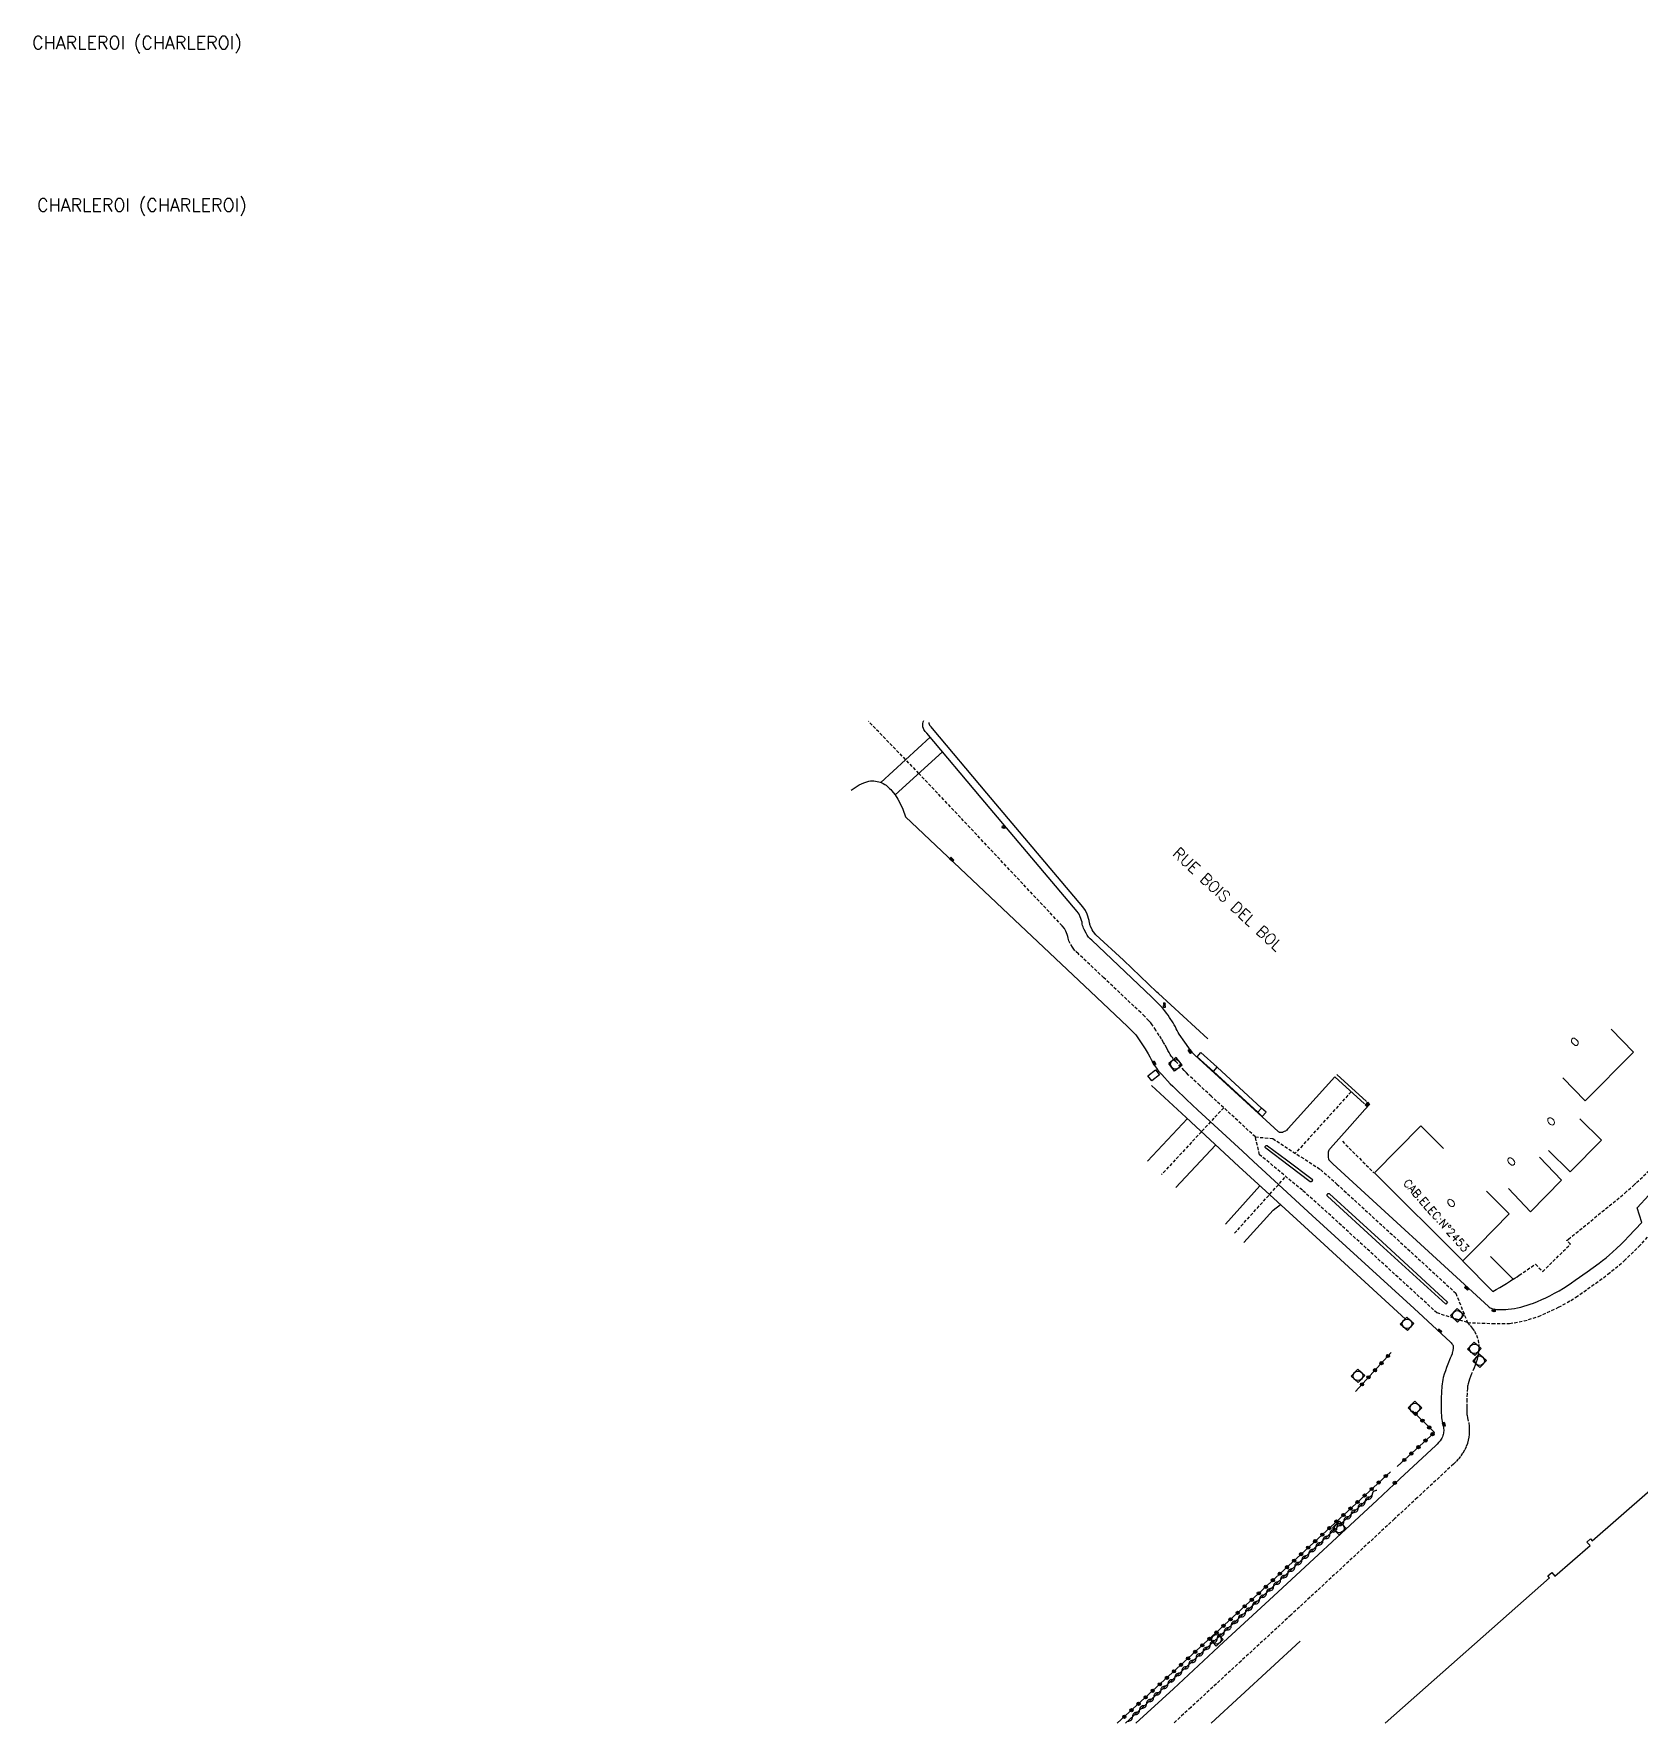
# Model space of a CAD drawing. Header units: millimetres. Extents: x 156012 to 156982, y 123000 to 124000.
# Drawn here: x 156014.1 to 156265.2, y 123000 to 123263.9 of the extents above; entities that cross this region are included whole.
import ezdxf
from ezdxf.enums import TextEntityAlignment as Align

# ---------------------------------------------------------------- set-up
doc = ezdxf.new("R2010")
doc.units = ezdxf.units.MM
doc.linetypes.add('DASHED', pattern=[0.75, 0.5, -0.25])
doc.layers.get('0').update_dxf_attribs({"linetype": 'CONTINUOUS'})
for name, color, linetype in [('W0001', 6, 'DASHED'), ('W0003', 5, 'CONTINUOUS'), ('W0008', 7, 'CONTINUOUS'), ('W0014', 7, 'CONTINUOUS'), ('W0015', 2, 'CONTINUOUS'), ('W0020', 2, 'CONTINUOUS'), ('W0100', 7, 'CONTINUOUS'), ('W0106', 7, 'CONTINUOUS'), ('W0112', 1, 'DASHED'), ('W0310', 3, 'CONTINUOUS'), ('W0322', 7, 'CONTINUOUS'), ('W0400', 7, 'CONTINUOUS'), ('W0420', 7, 'CONTINUOUS'), ('W0425', 7, 'CONTINUOUS'), ('W0431', 7, 'CONTINUOUS'), ('W0856', 7, 'CONTINUOUS'), ('W0980', 7, 'CONTINUOUS'), ('W0989', 7, 'CONTINUOUS'), ('W0991', 7, 'CONTINUOUS'), ('W1102', 7, 'CONTINUOUS'), ('W1471', 7, 'CONTINUOUS')]:
    doc.layers.add(name, color=color, linetype=linetype)
doc.styles.get("Standard").update_dxf_attribs({"font": 'romans.shx', "width": 0.85})

# ---------------------------------------------------------------- blocks, each defined once
blk = doc.blocks.new('T856')
for p, q in [((-0.125, 0), (0.125, 0)), ((0, 0.125), (0, -0.125))]:
    blk.add_line(p, q)
blk.add_ellipse((0, 0), major_axis=(-0.177, 0.177), ratio=1, start_param=3.9269908, end_param=10.2101761)
blk = doc.blocks.new('T420')
for p, q in [((0.75, 0.75), (-0.75, 0.75)), ((-0.75, 0.75), (-0.75, -0.75)), ((0.75, 0.75), (0.75, -0.75)), ((0.75, -0.75), (-0.75, -0.75))]:
    blk.add_line(p, q)
blk.add_ellipse((0, 0), major_axis=(-0.53, 0.53), ratio=1, start_param=3.926991, end_param=10.210176)
blk = doc.blocks.new('T425')
for p, q in [((-0.15, 0.6), (0.15, 0.6)), ((-0.15, 0.6), (-0.15, 0.3)), ((-0.15, 0.3), (0.15, 0.3)), ((-0.15, 0.15), (0.15, 0.15)), ((-0.15, -0.15), (-0.15, 0.15)), ((0, 0.45), (0.15, 0.45)), ((0.15, 0.45), (0.15, 0.3)), ((0.15, 0.15), (0.15, -0.15)), ((0.15, -0.15), (-0.15, -0.15))]:
    blk.add_line(p, q)
blk.add_ellipse((0, 0), major_axis=(-0.106, 0.106), ratio=1, start_param=3.926991, end_param=10.210176)
blk = doc.blocks.new('T400')
for p, q in [((-0.15, 0.3), (0.15, 0.3)), ((-0.15, -0.25), (-0.15, 0.3)), ((-0.15, 0.15), (0.15, 0.15)), ((-0.15, 0), (0.15, 0)), ((0.15, 0.3), (0.15, -0.25)), ((-0.15, -0.15), (0.15, -0.15)), ((-0.15, -0.25), (-0.15, -0.3)), ((-0.15, -0.3), (0.15, -0.3)), ((0.15, -0.3), (0.15, -0.25))]:
    blk.add_line(p, q)
blk = doc.blocks.new('T1471')
at = {"color": 0, "linetype": 'Continuous', "flags": 128}
blk.add_lwpolyline([(-0.75, -0.5), (-0.75, 0.5), (0.75, 0.5), (0.75, -0.5), (-0.75, -0.5)], dxfattribs=at)
blk = doc.blocks.new('t310o')
at = {"color": 0, "linetype": 'Continuous'}
for centre, start, end in [((-0.5, 0.38), 216.8699, 323.1304), ((0.5, -0.37), 36.8699, 143.1303)]:
    blk.add_arc(centre, 0.625, start, end, dxfattribs=at)
blk = doc.blocks.new('t322o')
at = {"color": 0, "linetype": 'Continuous'}
for radius in [0.25, 0.15]:
    blk.add_circle((0, 0), radius, dxfattribs=at)

msp = doc.modelspace()

# ---------------------------------------------------------------- linework, layer by layer
at = {"layer": 'W0001'}
for points in [[(156204.89, 123091.58), (156198, 123097.92), (156196.2, 123099.6), (156194.47, 123101.23), (156194.12, 123101.57), (156193.78, 123101.93), (156192.48, 123103.34), (156192.04, 123103.83), (156191.94, 123103.95), (156191.86, 123104.05), (156191.77, 123104.18), (156191.6, 123104.45), (156191.42, 123104.75), (156191.25, 123105.07), (156191.05, 123105.45), (156190.75, 123106.01), (156190.56, 123106.33), (156190.22, 123106.89), (156189.88, 123107.43), (156189.35, 123108.23), (156188.79, 123109.07), (156188.55, 123109.4), (156188.27, 123109.72), (156187.61, 123110.38), (156186.99, 123110.98), (156181.22, 123116.43), (156177.25, 123120.17), (156177.25, 123120.17), (156176.74, 123120.63), (156176.63, 123120.76), (156176.52, 123120.89), (156176.33, 123121.2), (156175.98, 123121.76), (156175.87, 123121.96), (156175.78, 123122.17), (156175.71, 123122.39), (156175.65, 123122.61), (156175.59, 123122.89), (156175.5, 123123.17), (156175.4, 123123.44), (156175.28, 123123.7), (156175.06, 123124.13), (156174.72, 123124.54), (156158.83, 123141.46), (156152.35, 123148.34), (156144.48, 123156.48)], [(156219.84, 123098.62), (156212.26, 123090.25), (156211.13, 123089.02)], [(156199.95, 123096.13), (156196.46, 123092.37), (156190.26, 123085.71)], [(156201.64, 123076.51), (156206.15, 123081.51), (156209.64, 123085.38)], [(156238.03, 123062.57), (156241.9, 123062.42), (156244.59, 123062.43), (156246.85, 123062.82), (156249.12, 123063.52), (156252.26, 123064.96), (156254.17, 123066.04), (156254.95, 123066.53), (156258.03, 123068.7), (156259.96, 123070.11), (156262.5, 123072.21), (156264.78, 123074.45), (156266.95, 123076.74)], [(156238.03, 123062.57), (156238.44, 123062.1), (156238.77, 123061.7), (156239.12, 123061.21), (156239.44, 123060.59), (156239.68, 123059.85), (156239.77, 123059.17), (156239.77, 123058.6), (156239.75, 123058.16), (156239.68, 123057.67), (156239.6, 123057.17), (156239.51, 123056.78), (156239.4, 123056.41), (156239.21, 123055.91), (156239.04, 123055.49), (156238.65, 123054.56), (156238.49, 123054.14), (156238.35, 123053.75), (156238.22, 123053.36), (156238.11, 123052.98), (156238.07, 123052.81), (156238.04, 123052.66), (156238.02, 123052.51), (156238, 123052.33), (156237.95, 123051.49), (156237.92, 123050.61), (156237.9, 123049.75), (156237.9, 123049.23), (156237.91, 123048.72), (156237.93, 123048.25), (156237.94, 123048.18), (156237.95, 123048.12), (156238.04, 123047.67), (156238.22, 123046.9), (156238.28, 123046.38), (156238.31, 123045.95), (156238.31, 123045.52), (156238.28, 123045.1), (156238.23, 123044.67), (156238.14, 123044.22), (156238, 123043.69), (156237.8, 123043.15), (156237.55, 123042.62), (156237.26, 123042.16), (156236.92, 123041.67), (156236.57, 123041.24), (156236.19, 123040.82), (156235.83, 123040.47), (156230.18, 123035.21), (156226.62, 123031.91), (156210.44, 123016.89), (156202.66, 123009.71), (156194.8, 123002.46), (156192.14, 123000)]]:
    msp.add_lwpolyline(points, dxfattribs=at)
msp.add_lwpolyline([(156217.63, 123084.21), (156236.18, 123067.18), (156238.03, 123062.57), (156233.26, 123064.08), (156214.96, 123080.83), (156212.23, 123083.23), (156205.56, 123088.79), (156204.89, 123091.58), (156207.61, 123091.3), (156215.08, 123086.47)], close=True, dxfattribs=at)
at = {"layer": 'W0003'}
for points in [[(156221.92, 123096.73), (156217.3, 123100.96)], [(156222.26, 123097.08), (156217.63, 123101.34)]]:
    msp.add_lwpolyline(points, dxfattribs=at)
at = {"layer": 'W0008'}
for points in [[(156217.29, 123100.96), (156210.01, 123092.89), (156209.9, 123092.76), (156209.79, 123092.64), (156209.7, 123092.56), (156209.6, 123092.49), (156209.41, 123092.39), (156209.21, 123092.29), (156209.14, 123092.26), (156209.05, 123092.24), (156208.94, 123092.24), (156208.77, 123092.25), (156208.68, 123092.27), (156208.59, 123092.31), (156208.51, 123092.35), (156208.44, 123092.41), (156195.42, 123104.34), (156195.23, 123104.53), (156195.06, 123104.72), (156194.77, 123105.09), (156194.5, 123105.46), (156193.86, 123106.39), (156193.02, 123107.62), (156192.85, 123107.9), (156192.69, 123108.18), (156192.55, 123108.47), (156192.4, 123108.78), (156192.23, 123109.08), (156192.05, 123109.37), (156191.5, 123110.21), (156191.26, 123110.56), (156191.01, 123110.91), (156190.75, 123111.24), (156190.48, 123111.56), (156190.06, 123112.03), (156189.63, 123112.49), (156189.19, 123112.93), (156188.74, 123113.37), (156183.5, 123118.34), (156179.33, 123122.29), (156179.09, 123122.53), (156178.85, 123122.79), (156178.75, 123122.92), (156178.65, 123123.06), (156178.47, 123123.38), (156178.15, 123123.96), (156178.06, 123124.17), (156177.98, 123124.38), (156177.91, 123124.6), (156177.87, 123124.82), (156177.82, 123125.11), (156177.75, 123125.39), (156177.66, 123125.67), (156177.55, 123125.94), (156177.36, 123126.37), (156177.04, 123126.8), (156162.08, 123144.55), (156153.59, 123154.61), (156153.35, 123154.91), (156153.13, 123155.21), (156153.04, 123155.35), (156152.96, 123155.59), (156152.94, 123155.86), (156152.96, 123156.08), (156153.03, 123156.39), (156153.13, 123156.61)], [(156141.78, 123145.71), (156143.01, 123146.58), (156143.75, 123146.88), (156144.53, 123147.14), (156144.79, 123147.17), (156145.05, 123147.17), (156145.31, 123147.16), (156145.57, 123147.13), (156145.83, 123147.09), (156146.08, 123147.03), (156146.32, 123146.95), (156146.56, 123146.86), (156146.79, 123146.75), (156147.01, 123146.62), (156147.23, 123146.48), (156147.61, 123146.13), (156147.78, 123145.98), (156147.94, 123145.81), (156148.11, 123145.63), (156148.6, 123145.06), (156148.63, 123145.02), (156149.08, 123144.32), (156149.48, 123143.55), (156149.83, 123142.76), (156150.25, 123141.55), (156167.28, 123125.45), (156179.17, 123114.26), (156184.93, 123108.81), (156185.51, 123108.25), (156186.08, 123107.67), (156186.22, 123107.52), (156186.34, 123107.35), (156186.86, 123106.58), (156187.36, 123105.81), (156187.68, 123105.3), (156188, 123104.8), (156188.14, 123104.56), (156188.41, 123104.05), (156188.61, 123103.66), (156188.82, 123103.28), (156189.04, 123102.9), (156189.28, 123102.53), (156189.44, 123102.29), (156189.61, 123102.07), (156189.79, 123101.85), (156190.27, 123101.32), (156191.6, 123099.88), (156191.99, 123099.47), (156192.4, 123099.07), (156194.15, 123097.41), (156195.92, 123095.77), (156202.86, 123089.36), (156204.62, 123087.75), (156213.78, 123079.32), (156229.69, 123064.76), (156235.36, 123059.53), (156235.48, 123059.41), (156235.59, 123059.27), (156235.69, 123059.13), (156235.73, 123059.05), (156235.76, 123058.97), (156235.77, 123058.88), (156235.77, 123058.71), (156235.76, 123058.53), (156235.73, 123058.24), (156235.68, 123057.95), (156235.65, 123057.83), (156235.61, 123057.71), (156235.48, 123057.35), (156235.34, 123057), (156234.95, 123056.06), (156234.75, 123055.56), (156234.57, 123055.05), (156234.4, 123054.53), (156234.25, 123054.01), (156234.16, 123053.67), (156234.1, 123053.33), (156234.05, 123052.98), (156234.02, 123052.63), (156233.96, 123051.69), (156233.92, 123050.74), (156233.9, 123049.8), (156233.9, 123049.19), (156233.91, 123048.57), (156233.94, 123047.96), (156233.97, 123047.69), (156234.01, 123047.41), (156234.13, 123046.82), (156234.28, 123046.19), (156234.3, 123046.01), (156234.31, 123045.83), (156234.31, 123045.65), (156234.3, 123045.47), (156234.28, 123045.29), (156234.24, 123045.11), (156234.19, 123044.91), (156234.12, 123044.72), (156234.03, 123044.53), (156233.92, 123044.36), (156233.73, 123044.09), (156233.52, 123043.83), (156233.3, 123043.59), (156233.07, 123043.36), (156227.45, 123038.15), (156223.9, 123034.84), (156207.72, 123019.83), (156199.94, 123012.65), (156192.09, 123005.39), (156186.24, 123000)], [(156194.27, 123094.45), (156188.03, 123087.77)], [(156222.75, 123096.7), (156221.97, 123095.83), (156221.21, 123094.95), (156220.44, 123094.06), (156219.66, 123093.19), (156216.61, 123089.82), (156216.52, 123089.72), (156216.45, 123089.6), (156216.38, 123089.48), (156216.33, 123089.35), (156216.29, 123089.19), (156216.26, 123089.03), (156216.25, 123088.86), (156216.25, 123088.7), (156216.26, 123088.52), (156216.29, 123088.35), (156216.33, 123088.17), (156216.39, 123088), (156216.41, 123087.95), (156216.45, 123087.9), (156216.72, 123087.63), (156217, 123087.37), (156241.3, 123065.06), (156241.42, 123064.96), (156241.56, 123064.88), (156241.7, 123064.81), (156241.91, 123064.74), (156242.12, 123064.69), (156242.33, 123064.65), (156242.66, 123064.62), (156242.99, 123064.6), (156243.32, 123064.6), (156243.68, 123064.6), (156244.03, 123064.62), (156244.39, 123064.66), (156244.88, 123064.72), (156245.36, 123064.79), (156245.85, 123064.89), (156246.33, 123064.99), (156246.83, 123065.13), (156247.33, 123065.27), (156247.83, 123065.43), (156248.32, 123065.61), (156248.97, 123065.87), (156249.62, 123066.15), (156250.26, 123066.44), (156250.89, 123066.75), (156251.61, 123067.14), (156252.32, 123067.54), (156253.02, 123067.96), (156253.72, 123068.39), (156254.29, 123068.77), (156254.86, 123069.17), (156256.73, 123070.51), (156258.59, 123071.87), (156259.13, 123072.28), (156259.66, 123072.7), (156260.18, 123073.13), (156260.68, 123073.57), (156261.33, 123074.17), (156261.96, 123074.77), (156262.58, 123075.39), (156263.19, 123076.02), (156265.25, 123078.19), (156264.52, 123080.49), (156277.3, 123094.36)], [(156192.49, 123083.66), (156198.66, 123090.3)], [(156205.6, 123083.95), (156200.21, 123077.94)], [(156203.07, 123075.08), (156207.67, 123080.15), (156208.82, 123081.01)], [(156211.89, 123012.79), (156198.01, 123000)]]:
    msp.add_lwpolyline(points, dxfattribs=at)
at = {"layer": 'W0014'}
for points in [[(156179.63, 123123.58), (156179.58, 123123.65), (156179.43, 123123.92), (156179.16, 123124.47), (156179.1, 123124.61), (156179.05, 123124.73), (156179.02, 123124.86), (156178.99, 123125.03), (156178.93, 123125.35), (156178.84, 123125.7), (156178.73, 123126.05), (156178.6, 123126.37), (156178.35, 123126.95), (156177.93, 123127.51), (156162.95, 123145.28), (156154.46, 123155.33), (156154.25, 123155.6), (156154.07, 123155.84), (156154.04, 123155.89), (156154.02, 123155.94), (156153.99, 123156.01), (156153.97, 123156.08), (156153.95, 123156.16), (156153.93, 123156.27)], [(156197.47, 123106.9), (156189.76, 123113.97), (156189.53, 123114.19), (156184.28, 123119.17), (156179.97, 123123.13), (156179.63, 123123.58)], [(156188.69, 123099.58), (156194.09, 123094.6), (156202.32, 123086.97), (156214.41, 123075.89), (156228.36, 123063.13)]]:
    msp.add_lwpolyline(points, dxfattribs=at)
at = {"layer": 'W0015'}
for points in [[(156213.76, 123084.95), (156213.78, 123084.9), (156213.8, 123084.85), (156213.8, 123084.81), (156213.79, 123084.76), (156213.77, 123084.71), (156213.74, 123084.67), (156213.7, 123084.63), (156213.66, 123084.6), (156213.59, 123084.57), (156213.53, 123084.55), (156213.5, 123084.55), (156213.47, 123084.56), (156213.46, 123084.57), (156213.46, 123084.57), (156210.24, 123086.99), (156206.51, 123089.82), (156206.48, 123089.85), (156206.46, 123089.88), (156206.44, 123089.92), (156206.44, 123089.97), (156206.44, 123090.02), (156206.45, 123090.07), (156206.49, 123090.13), (156206.53, 123090.18), (156206.58, 123090.22), (156206.63, 123090.23), (156206.67, 123090.24), (156206.7, 123090.23), (156206.74, 123090.22), (156206.78, 123090.19), (156209.74, 123087.98)], [(156234.62, 123065.45), (156224.35, 123074.84), (156216.14, 123082.33), (156216.11, 123082.39), (156216.1, 123082.46), (156216.11, 123082.53), (156216.12, 123082.59), (156216.16, 123082.64), (156216.19, 123082.69), (156216.23, 123082.72), (156216.27, 123082.74), (156216.32, 123082.75), (156216.37, 123082.75), (156216.43, 123082.71), (156216.49, 123082.67), (156224.69, 123075.17), (156234.91, 123065.78)]]:
    msp.add_lwpolyline(points, close=True, dxfattribs=at)
at = {"layer": 'W0020'}
for points in [[(156146.39, 123146.93), (156154.1, 123154.01)], [(156148.66, 123144.99), (156156.05, 123151.7)]]:
    msp.add_lwpolyline(points, dxfattribs=at)
at = {"layer": 'W0100'}
for points in [[(156225.17, 123000), (156250.82, 123022.68), (156250.56, 123023.01), (156251.2, 123023.52), (156251.66, 123022.95), (156257.19, 123027.75), (156256.68, 123028.28), (156256.68, 123028.28), (156257.23, 123028.8), (156257.51, 123028.51), (156329.13, 123091.07), (156328.87, 123091.41), (156329.52, 123091.95), (156330, 123091.34), (156335.35, 123096.07), (156334.88, 123096.68), (156335.56, 123097.22), (156335.82, 123096.91), (156371.64, 123127.88), (156372.06, 123128.25), (156372.06, 123128.25), (156382.65, 123116.15)], [(156260.44, 123108.4), (156263.94, 123104.82), (156256.39, 123097.2), (156252.9, 123100.78)], [(156250.7, 123089.47), (156254.04, 123086.12), (156258.93, 123091.05), (156255.59, 123094.4)], [(156237.31, 123072.2), (156223.48, 123085.97), (156230.74, 123093.29), (156234.28, 123089.76)], [(156244.43, 123083.5), (156247.87, 123079.87), (156252.71, 123084.8), (156249.27, 123088.42)], [(156241, 123083.1), (156244.54, 123079.57), (156239.79, 123074.73)]]:
    msp.add_lwpolyline(points, dxfattribs=at)
at = {"layer": 'W0106'}
for points in [[(156205.3, 123095.42), (156198.35, 123101.78), (156195.81, 123104.07), (156196.37, 123104.73), (156198.92, 123102.44), (156205.87, 123096.08)], [(156198.35, 123101.78), (156198.92, 123102.44)]]:
    msp.add_lwpolyline(points, dxfattribs=at)
msp.add_lwpolyline([(156205.98, 123094.77), (156206.59, 123095.41), (156205.87, 123096.08), (156205.3, 123095.42)], close=True, dxfattribs=at)
at = {"layer": 'W0112'}
for points in [[(156218.48, 123090.88), (156223.42, 123085.95)], [(156245.15, 123069.35), (156245.42, 123069.52), (156245.76, 123069.74), (156246.09, 123069.97), (156247.35, 123070.83), (156247.35, 123070.83), (156248.64, 123071.68), (156249.77, 123070.53), (156254.1, 123074.83), (156253.54, 123075.37), (156253.79, 123075.58), (156262.6, 123082.79), (156263.95, 123083.99), (156264.43, 123084.43), (156267.32, 123087.2)]]:
    msp.add_lwpolyline(points, dxfattribs=at)
at = {"layer": 'W0310'}
msp.add_lwpolyline([(156223.14, 123035.66), (156206.96, 123020.65), (156199.19, 123013.47), (156191.33, 123006.21), (156184.6, 123000)], dxfattribs=at)
at = {"layer": 'W0322'}
for points in [[(156226.11, 123057.91), (156220.54, 123051.81)], [(156229.43, 123048.81), (156232.85, 123045.41), (156227.05, 123040.08)], [(156225.98, 123039.28), (156198.71, 123014.09), (156183.33, 123000)]]:
    msp.add_lwpolyline(points, dxfattribs=at)
at = {"layer": 'W0431'}
msp.add_lwpolyline([(156237.31, 123072.2), (156237.28, 123072.16), (156241.99, 123067.44), (156242.52, 123067.74), (156243.05, 123068.06), (156243.58, 123068.37), (156244.1, 123068.69), (156244.76, 123069.1), (156245.11, 123069.33), (156245.15, 123069.35), (156241.62, 123072.89)], dxfattribs=at)
at = {"layer": 'W1102'}
msp.add_lwpolyline([(156239.79, 123074.73), (156237.31, 123072.2)], dxfattribs=at)

# ---------------------------------------------------------------- block references
at = {"layer": 'W0310'}
for p, rotation in [((156223.13, 123035.65), 222.8623986958961), ((156220.93, 123033.61), 222.8623986958961), ((156222.03, 123034.63), 222.8623986958961), ((156217.63, 123030.55), 222.8623986958961), ((156218.73, 123031.57), 222.8623986958961), ((156219.83, 123032.59), 222.8623986958961), ((156215.44, 123028.51), 222.8623986958961), ((156216.54, 123029.53), 222.8623986958961), ((156212.14, 123025.45), 222.8623986958961), ((156213.24, 123026.47), 222.8623986958961), ((156214.34, 123027.49), 222.8623986958961), ((156208.84, 123022.39), 222.8623986958961), ((156209.94, 123023.41), 222.8623986958961), ((156211.04, 123024.43), 222.8623986958961), ((156206.64, 123020.35), 222.7160444070222), ((156207.74, 123021.37), 222.8623986958961), ((156203.33, 123017.3), 222.7160444070222), ((156204.44, 123018.31), 222.7160444070222), ((156205.54, 123019.33), 222.7160444070222), ((156201.13, 123015.26), 222.7160444070222), ((156202.23, 123016.28), 222.7160444070222), ((156197.82, 123012.21), 222.7179575822923), ((156198.92, 123013.23), 222.7179575822923), ((156200.03, 123014.24), 222.7160444070222), ((156194.52, 123009.16), 222.7179575822923), ((156195.62, 123010.17), 222.7179575822923), ((156196.72, 123011.19), 222.7179575822923), ((156192.31, 123007.12), 222.7179575822923), ((156193.41, 123008.14), 222.7179575822923), ((156189.01, 123004.07), 222.692888683396), ((156190.11, 123005.09), 222.692888683396), ((156191.21, 123006.1), 222.692888683396), ((156186.8, 123002.03), 222.692888683396), ((156187.9, 123003.05), 222.692888683396), ((156185.7, 123001.02), 222.692888683396)]:
    msp.add_blockref('t310o', p, dxfattribs=dict(at, rotation=rotation))
at = {"layer": 'W0322'}
for p, rotation in [((156225.6, 123057.35), 227.5974359809002), ((156223.58, 123055.13), 227.5974359809002), ((156224.59, 123056.24), 227.5974359809002), ((156221.55, 123052.92), 227.5974359809002), ((156222.56, 123054.03), 227.5974359809002), ((156229.92, 123048.32), 315.0588165882949), ((156230.99, 123047.26), 315.0588165882949), ((156231.46, 123044.14), 222.5551482817781), ((156232.05, 123046.2), 315.0588165882949), ((156232.57, 123045.15), 222.5551482817781), ((156229.25, 123042.11), 222.5551482817781), ((156230.36, 123043.12), 222.5551482817781), ((156228.15, 123041.1), 222.5551482817781), ((156223.06, 123036.58), 222.7255207450267), ((156224.16, 123037.59), 222.7255207450267), ((156225.26, 123038.61), 222.7255207450267), ((156219.75, 123033.52), 222.7255207450267), ((156220.86, 123034.54), 222.7255207450267), ((156221.96, 123035.56), 222.7255207450267), ((156217.55, 123031.49), 222.7255207450267), ((156218.65, 123032.51), 222.7255207450267), ((156214.24, 123028.44), 222.7255207450267), ((156215.35, 123029.45), 222.7255207450267), ((156216.45, 123030.47), 222.7255207450267), ((156212.04, 123026.4), 222.7255207450267), ((156213.14, 123027.42), 222.7255207450267), ((156208.73, 123023.35), 222.7255207450267), ((156209.84, 123024.36), 222.7255207450267), ((156210.94, 123025.38), 222.7255207450267), ((156205.43, 123020.29), 222.7255207450267), ((156206.53, 123021.31), 222.7255207450267), ((156207.63, 123022.33), 222.7255207450267), ((156203.22, 123018.26), 222.7255207450267), ((156204.33, 123019.28), 222.7255207450267), ((156199.92, 123015.2), 222.7255207450267), ((156201.02, 123016.22), 222.7255207450267), ((156202.12, 123017.24), 222.7255207450267), ((156197.71, 123013.17), 222.4969990729421), ((156198.82, 123014.19), 222.7255207450267), ((156194.39, 123010.13), 222.4969990729421), ((156195.5, 123011.15), 222.4969990729421), ((156196.61, 123012.16), 222.4969990729421), ((156191.08, 123007.09), 222.4969990729421), ((156192.18, 123008.11), 222.4969990729421), ((156193.29, 123009.12), 222.4969990729421), ((156188.86, 123005.07), 222.4969990729421), ((156189.97, 123006.08), 222.4969990729421), ((156185.55, 123002.03), 222.4969990729421), ((156186.65, 123003.04), 222.4969990729421), ((156187.76, 123004.05), 222.4969990729421), ((156184.44, 123001.01), 222.4969990729421)]:
    msp.add_blockref('t322o', p, dxfattribs=dict(at, rotation=rotation))
at = {"layer": 'W0400'}
for p, rotation in [((156157.46, 123134.91), 226.6031344884505), ((156194.68, 123104.95), 38.37753241325657), ((156189.09, 123103.09), 210.4108361556388), ((156222.36, 123096.68), 318.205772252755), ((156237.89, 123067.95), 47.45038460937192), ((156233.7, 123061.26), 227.2985783327037), ((156234.33, 123046.65), 192.9329771687847)]:
    msp.add_blockref('T400', p, dxfattribs=dict(at, rotation=rotation))
at = {"layer": 'W0420'}
for p, rotation in [((156192.41, 123102.91), 308.45314144764), ((156228.59, 123062.38), 317.5437105213703), ((156236.44, 123063.71), 317.4503846093719), ((156239.11, 123058.47), 317.45034), ((156239.91, 123056.61), 317.45034), ((156220.92, 123054.26), 47.59743598090014), ((156229.81, 123049.24), 315.0588165882949), ((156218.01, 123030.47), 222.8623986958892), ((156198.82, 123013.1), 222.4969990729453)]:
    msp.add_blockref('T420', p, dxfattribs=dict(at, rotation=rotation))
at = {"layer": 'W0425'}
msp.add_blockref('T425', (156190.68, 123111.93), dxfattribs=at)
at = {"layer": 'W0856'}
for p in [(156165.6, 123139.97), (156242.13, 123064.48)]:
    msp.add_blockref('T856', p, dxfattribs=at)
at = {"layer": 'W0856', "rotation": 315.9833693597505}
msp.add_blockref('T856', (156226.66, 123037.55), dxfattribs=at)
at = {"layer": 'W1471', "rotation": 38.45312999999999}
msp.add_blockref('T1471', (156189.02, 123101.18), dxfattribs=at)

# ---------------------------------------------------------------- texts
at = {"layer": 'W0980'}
for p in [(156030.23, 123262.33), (156031, 123236.97)]:
    msp.add_text('CHARLEROI (CHARLEROI)', height=2, dxfattribs=at).set_placement(p, align=Align.MIDDLE)
at = {"layer": 'W0989'}
msp.add_text('RUE BOIS DEL BOL', height=1.75, rotation=316.9451, dxfattribs=at).set_placement((156192.42, 123136.31), align=Align.MIDDLE_LEFT)
at = {"layer": 'W0991'}
for s, rotation, p in [('O', 40, (156255.19, 123105.94)), ('O', 40, (156251.48, 123093.52)), ('O', 40, (156245.26, 123087.25)), ('CAB.ELEC:N°2453', 311.4438, (156232.69, 123078.88)), ('O', 40, (156235.87, 123080.78))]:
    msp.add_text(s, height=1.25, rotation=rotation, dxfattribs=at).set_placement(p, align=Align.CENTER)

doc.saveas('drawing.dxf')
